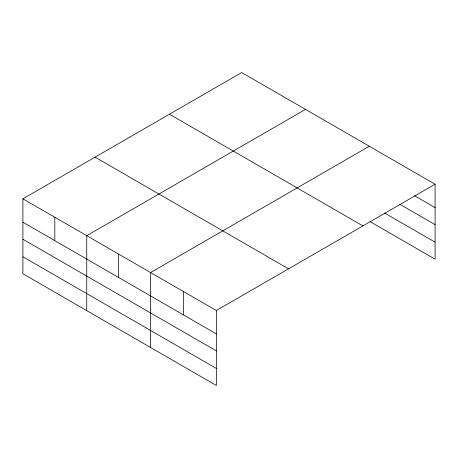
<?xml version="1.0" encoding="UTF-8"?>
<svg xmlns="http://www.w3.org/2000/svg" width="458" height="458" viewBox="0 0 458 458"><rect width="100%" height="100%" fill="white"/><g stroke="black" fill="none" stroke-linecap="round" stroke-linejoin="round"><path stroke-width="0.69" d="M22.9 198.829L216.353 310.518L216.353 385.459L22.9 273.769L22.9 198.829L241.647 72.541L435.1 184.231L435.1 259.171L369.932 221.546M305.486 109.399L86.739 235.687L86.739 310.627M369.325 146.257L150.579 272.544L150.579 347.485M216.353 310.518L435.1 184.231M414.393 195.669L435.1 207.623M399.777 204.239L435.1 224.632M384.548 212.976L435.1 242.162M169.46 114.214L362.913 225.903M95.087 157.151L288.54 268.846M22.9 222.222L216.353 333.911M22.9 239.236L216.353 350.925M22.9 256.761L216.353 368.45M183.469 291.534L183.469 314.927M118.662 254.116L118.662 277.508M54.823 217.258L54.823 240.65"/></g></svg>
